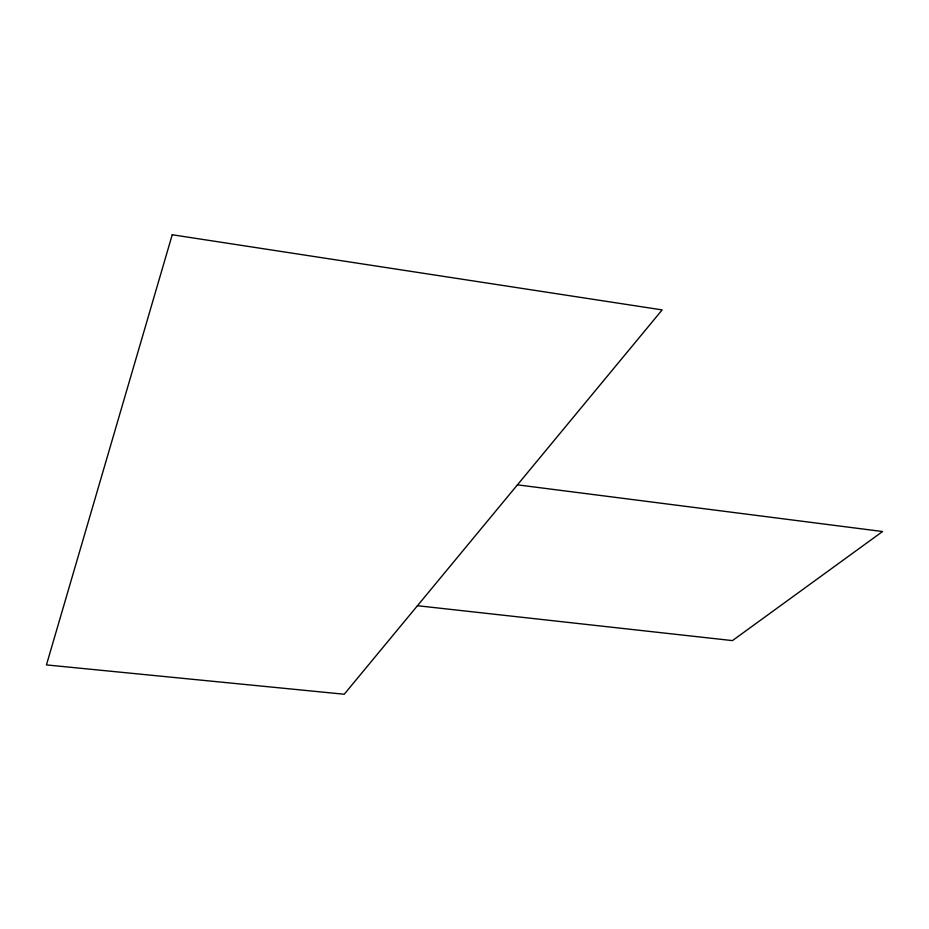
<?xml version="1.0" encoding="UTF-8"?>
<svg xmlns="http://www.w3.org/2000/svg" width="929" height="929" viewBox="0 0 929 929"><rect width="100%" height="100%" fill="white"/><g stroke="black" fill="none" stroke-linecap="round" stroke-linejoin="round"><path stroke-width="1.39" d="M417.458 605.72L732.447 640.604L882.55 531.527L517.441 484.845M172.237 234.758L46.45 664.909L344.229 694.242L662.145 309.903L172.237 234.758"/></g></svg>
